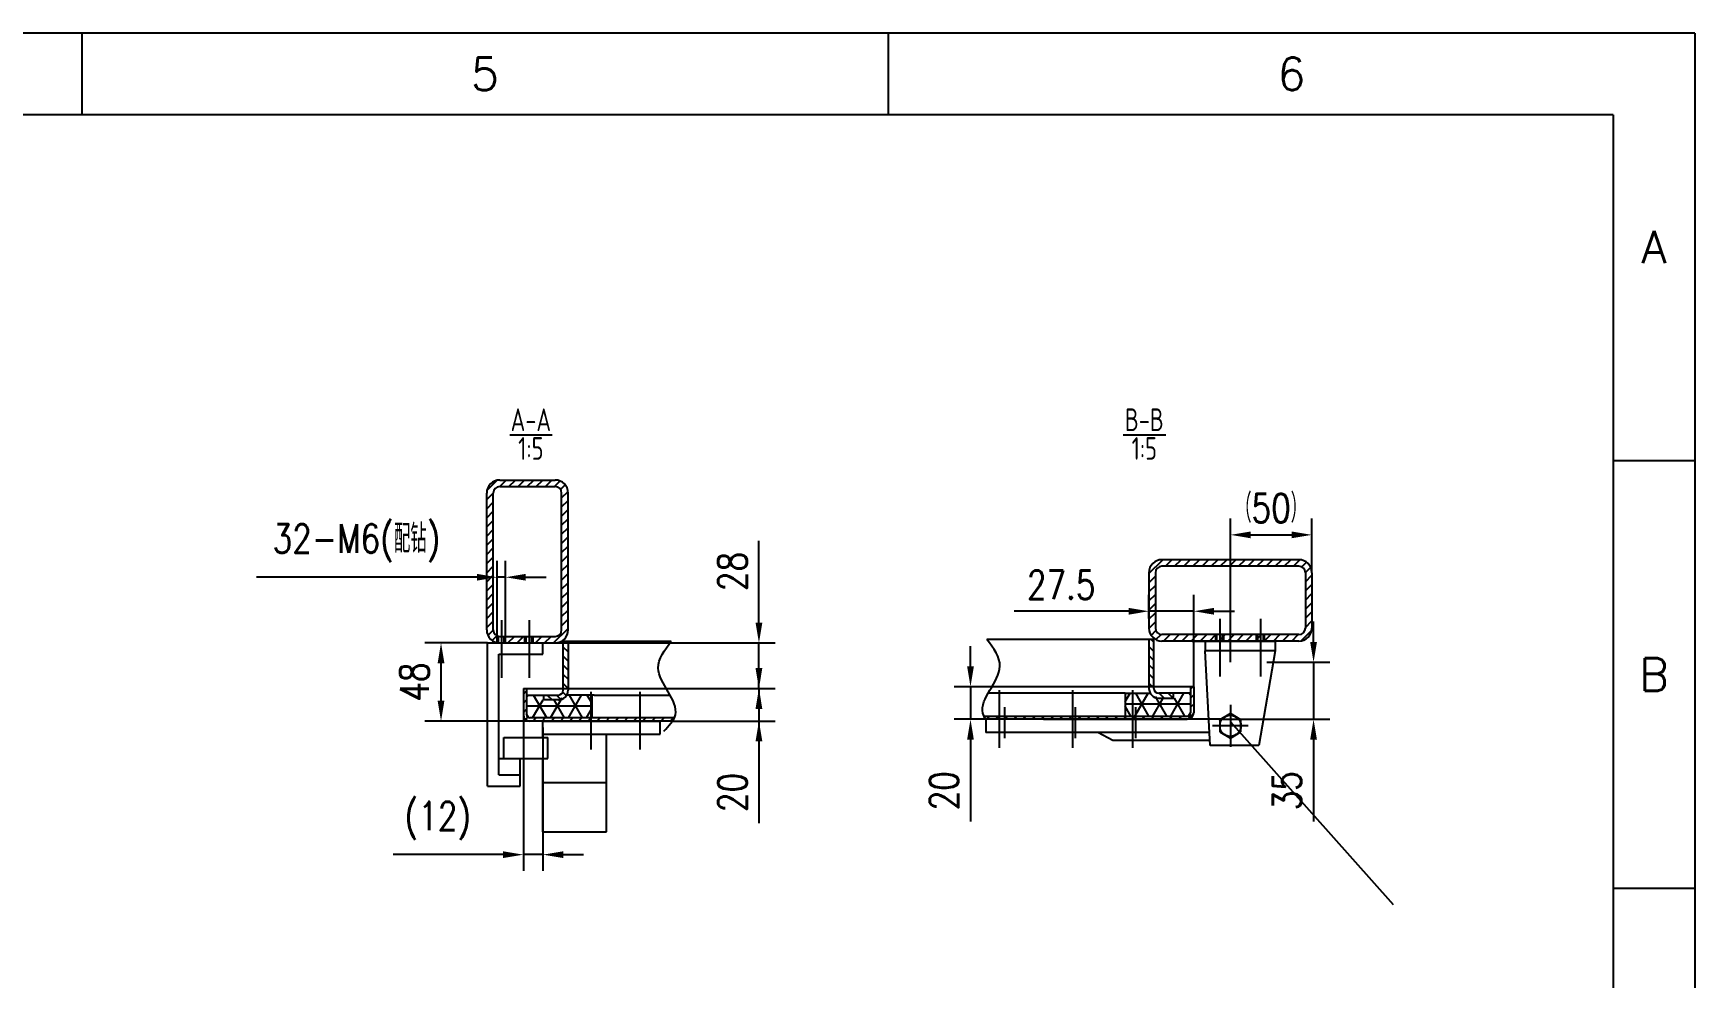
# Model space of a CAD drawing. Header units: inches. Extents: x -500 to 11380, y -200 to 8200.
# Drawn here: x 7301 to 11380, y 5881 to 8200 of the extents above; entities that cross this region are included whole.
import ezdxf
from ezdxf.enums import TextEntityAlignment as Align

# ---------------------------------------------------------------- set-up
doc = ezdxf.new("R2010")
doc.units = ezdxf.units.IN
doc.header["$LTSCALE"] = 200
doc.linetypes.add('CENTER', pattern=[2, 1.25, -0.25, 0.25, -0.25])
doc.linetypes.add('DASHED', pattern=[0.75, 0.5, -0.25])
for name, color, linetype in [('1轮廓实线层', 7, 'Continuous'), ('2细线层', 4, 'Continuous'), ('3中心线层', 1, 'CENTER'), ('4虚线层', 6, 'DASHED'), ('5剖面线层', 2, 'Continuous'), ('6文字层', 3, 'Continuous'), ('7标注层', 4, 'Continuous'), ('图框层', 7, 'Continuous')]:
    doc.layers.add(name, color=color, linetype=linetype)
doc.styles.add('PC_TEXTSTYLE', font='isocp.shx', dxfattribs={"width": 0.8, "bigfont": 'hzfs.shx'})
doc.styles.add('TH_GBDIM', font='romans.shx', dxfattribs={"width": 0.8, "bigfont": 'gbcbig.shx'})
doc.dimstyles.new('TH_GBDIM', dxfattribs={"dimscale": 20, "dimtxt": 3.5, "dimasz": 2.5, "dimexe": 2, "dimexo": 0, "dimgap": 1.5, "dimtad": 1, "dimdec": 1, "dimdsep": 46, "dimtxsty": 'TH_GBDIM', "dimcen": 2.5, "dimclrd": 130, "dimclre": 130, "dimclrt": 3, "dimadec": 0, "dimazin": 2, "dimtfac": 0.714286, "dimtdec": 1, "dimtmove": 0, "dimatfit": 3, "dimfxl": 0, "dimtzin": 0, "dimlwd": -1, "dimlwe": -1, "dimarcsym": 0})

# ---------------------------------------------------------------- blocks, each defined once
blk = doc.blocks.new('*D29')
at = {"layer": '7标注层', "color": 130, "transparency": 16777216}
for p, q in [((9082.6, 6640.9), (9082.6, 6690.9)), ((8602.2, 6590.9), (9122.6, 6590.9)), ((9082.6, 6590.9), (9082.6, 6510.9)), ((8870.2, 6510.9), (9122.6, 6510.9)), ((9082.6, 6460.9), (9082.6, 6260.2))]:
    blk.add_line(p, q, dxfattribs=at)
for points in [[(9074.2, 6640.9), (9090.9, 6640.9), (9082.6, 6590.9)], [(9074.2, 6460.9), (9090.9, 6460.9), (9082.6, 6510.9)]]:
    blk.add_solid(points, dxfattribs=at)
at = {"layer": 'Defpoints', "color": 0, "transparency": 16777216}
for p in [(8602.2, 6590.9), (8870.2, 6510.9), (9082.6, 6510.9)]:
    blk.add_point(p, dxfattribs=at)
at = {"layer": '7标注层', "color": 3, "transparency": 16777216, "insert": (9017.6, 6335.5), "char_height": 70, "attachment_point": 5, "rotation": 90, "style": 'TH_GBDIM'}
blk.add_mtext('20', dxfattribs=at)
blk = doc.blocks.new('*D30')
at = {"layer": '7标注层', "color": 130, "transparency": 16777216}
for p, q in [((9082.6, 6752.9), (9082.6, 6953.5)), ((8582.2, 6702.9), (9122.6, 6702.9)), ((9082.6, 6590.9), (9082.6, 6702.9)), ((8855.1, 6590.9), (9122.6, 6590.9)), ((9082.6, 6540.9), (9082.6, 6490.9))]:
    blk.add_line(p, q, dxfattribs=at)
for points in [[(9074.2, 6752.9), (9090.9, 6752.9), (9082.6, 6702.9)], [(9074.2, 6540.9), (9090.9, 6540.9), (9082.6, 6590.9)]]:
    blk.add_solid(points, dxfattribs=at)
at = {"layer": 'Defpoints', "color": 0, "transparency": 16777216}
for p in [(8582.2, 6702.9), (9082.6, 6702.9), (8855.1, 6590.9)]:
    blk.add_point(p, dxfattribs=at)
at = {"layer": '7标注层', "color": 3, "transparency": 16777216, "insert": (9017.6, 6878.2), "char_height": 70, "attachment_point": 5, "rotation": 90, "style": 'TH_GBDIM'}
blk.add_mtext('28', dxfattribs=at)
blk = doc.blocks.new('*D31')
at = {"layer": '7标注层', "color": 130, "transparency": 16777216}
for p, q in [((8504.2, 6526.9), (8504.2, 6142.9)), ((8552.2, 6495.1), (8552.2, 6142.9)), ((8454.2, 6182.9), (8184.2, 6182.9)), ((8552.2, 6182.9), (8504.2, 6182.9)), ((8602.2, 6182.9), (8652.2, 6182.9))]:
    blk.add_line(p, q, dxfattribs=at)
for points in [[(8454.2, 6191.2), (8454.2, 6174.5), (8504.2, 6182.9)], [(8602.2, 6191.2), (8602.2, 6174.5), (8552.2, 6182.9)]]:
    blk.add_solid(points, dxfattribs=at)
at = {"layer": 'Defpoints', "color": 0, "transparency": 16777216}
for p in [(8504.2, 6526.9), (8552.2, 6495.1), (8504.2, 6182.9)]:
    blk.add_point(p, dxfattribs=at)
at = {"layer": '7标注层', "color": 3, "transparency": 16777216, "insert": (8294.2, 6266.2), "char_height": 70, "attachment_point": 5, "style": 'TH_GBDIM'}
blk.add_mtext('(12)', dxfattribs=at)
blk = doc.blocks.new('*D32')
at = {"layer": '7标注层', "color": 130, "transparency": 16777216}
for p, q in [((8440.2, 6720), (8440.2, 6904.1)), ((8460.2, 6718.9), (8460.2, 6904.1)), ((8390.2, 6864.1), (7849.3, 6864.1)), ((8460.2, 6864.1), (8440.2, 6864.1)), ((8510.2, 6864.1), (8560.2, 6864.1))]:
    blk.add_line(p, q, dxfattribs=at)
for points in [[(8390.2, 6872.4), (8390.2, 6855.8), (8440.2, 6864.1)], [(8510.2, 6872.4), (8510.2, 6855.8), (8460.2, 6864.1)]]:
    blk.add_solid(points, dxfattribs=at)
at = {"layer": 'Defpoints', "color": 0, "transparency": 16777216}
for p in [(8440.2, 6864.1), (8440.2, 6720), (8460.2, 6718.9)]:
    blk.add_point(p, dxfattribs=at)
at = {"layer": '7标注层', "color": 3, "transparency": 16777216, "insert": (8094.8, 6947.4), "char_height": 70, "attachment_point": 5, "style": 'TH_GBDIM'}
blk.add_mtext('32-M6(配钻)', dxfattribs=at)
blk = doc.blocks.new('*D33')
at = {"layer": '7标注层', "color": 130, "transparency": 16777216}
for p, q in [((9601.9, 6645.2), (9601.9, 6695.2)), ((10052, 6595.2), (9561.9, 6595.2)), ((9601.9, 6595.2), (9601.9, 6515.2)), ((9639.4, 6515.2), (9561.9, 6515.2)), ((9601.9, 6465.2), (9601.9, 6264.6))]:
    blk.add_line(p, q, dxfattribs=at)
for points in [[(9593.6, 6645.2), (9610.2, 6645.2), (9601.9, 6595.2)], [(9593.6, 6465.2), (9610.2, 6465.2), (9601.9, 6515.2)]]:
    blk.add_solid(points, dxfattribs=at)
at = {"layer": 'Defpoints', "color": 0, "transparency": 16777216}
for p in [(10052, 6595.2), (9601.9, 6515.2), (9639.4, 6515.2)]:
    blk.add_point(p, dxfattribs=at)
at = {"layer": '7标注层', "color": 3, "transparency": 16777216, "insert": (9536.9, 6339.9), "char_height": 70, "attachment_point": 5, "rotation": 90, "style": 'TH_GBDIM'}
blk.add_mtext('20', dxfattribs=at)
blk = doc.blocks.new('*D34')
at = {"layer": '7标注层', "color": 130, "transparency": 16777216}
for p, q in [((10040, 6762.6), (10040, 6820.6)), ((10150, 6595.2), (10150, 6820.6)), ((9990, 6780.6), (9709.3, 6780.6)), ((10150, 6780.6), (10040, 6780.6)), ((10200, 6780.6), (10250, 6780.6))]:
    blk.add_line(p, q, dxfattribs=at)
for points in [[(9990, 6788.9), (9990, 6772.2), (10040, 6780.6)], [(10200, 6788.9), (10200, 6772.2), (10150, 6780.6)]]:
    blk.add_solid(points, dxfattribs=at)
at = {"layer": 'Defpoints', "color": 0, "transparency": 16777216}
for p in [(10040, 6780.6), (10040, 6762.6), (10150, 6595.2)]:
    blk.add_point(p, dxfattribs=at)
at = {"layer": '7标注层', "color": 3, "transparency": 16777216, "insert": (9824.6, 6845.6), "char_height": 70, "attachment_point": 5, "style": 'TH_GBDIM'}
blk.add_mtext('27.5', dxfattribs=at)
blk = doc.blocks.new('*D35')
at = {"layer": '7标注层', "color": 130, "transparency": 16777216}
for p, q in [((10240, 6655.2), (10240, 7008.2)), ((10440, 6875.2), (10440, 7008.2)), ((10290, 6968.2), (10390, 6968.2))]:
    blk.add_line(p, q, dxfattribs=at)
for points in [[(10290, 6976.5), (10290, 6959.8), (10240, 6968.2)], [(10390, 6976.5), (10390, 6959.8), (10440, 6968.2)]]:
    blk.add_solid(points, dxfattribs=at)
at = {"layer": 'Defpoints', "color": 0, "transparency": 16777216}
for p in [(10440, 6968.2), (10440, 6875.2), (10240, 6655.2)]:
    blk.add_point(p, dxfattribs=at)
at = {"layer": '7标注层', "color": 3, "transparency": 16777216, "insert": (10340, 7033.2), "char_height": 70, "attachment_point": 5, "style": 'TH_GBDIM'}
blk.add_mtext('（50）', dxfattribs=at)
blk = doc.blocks.new('*D36')
at = {"layer": '7标注层', "color": 130, "transparency": 16777216}
for p, q in [((10444.1, 6705.2), (10444.1, 6755.2)), ((10329.8, 6655.2), (10484.1, 6655.2)), ((10444.1, 6655.2), (10444.1, 6515.2)), ((10212, 6515.2), (10484.1, 6515.2)), ((10444.1, 6465.2), (10444.1, 6264.6))]:
    blk.add_line(p, q, dxfattribs=at)
for points in [[(10435.8, 6705.2), (10452.5, 6705.2), (10444.1, 6655.2)], [(10435.8, 6465.2), (10452.5, 6465.2), (10444.1, 6515.2)]]:
    blk.add_solid(points, dxfattribs=at)
at = {"layer": 'Defpoints', "color": 0, "transparency": 16777216}
for p in [(10329.8, 6655.2), (10212, 6515.2), (10444.1, 6515.2)]:
    blk.add_point(p, dxfattribs=at)
at = {"layer": '7标注层', "color": 3, "transparency": 16777216, "insert": (10379.1, 6339.9), "char_height": 70, "attachment_point": 5, "rotation": 90, "style": 'TH_GBDIM'}
blk.add_mtext('35', dxfattribs=at)
blk = doc.blocks.new('*D51')
at = {"layer": '7标注层', "color": 130, "transparency": 16777216}
for p, q in [((8416.2, 6702.9), (8262.1, 6702.9)), ((8302.1, 6560.9), (8302.1, 6652.9)), ((8520.2, 6510.9), (8262.1, 6510.9))]:
    blk.add_line(p, q, dxfattribs=at)
for points in [[(8293.7, 6652.9), (8310.4, 6652.9), (8302.1, 6702.9)], [(8293.7, 6560.9), (8310.4, 6560.9), (8302.1, 6510.9)]]:
    blk.add_solid(points, dxfattribs=at)
at = {"layer": 'Defpoints', "color": 0, "transparency": 16777216}
for p in [(8302.1, 6702.9), (8416.2, 6702.9), (8520.2, 6510.9)]:
    blk.add_point(p, dxfattribs=at)
at = {"layer": '7标注层', "color": 3, "transparency": 16777216, "insert": (8237.1, 6606.9), "char_height": 70, "attachment_point": 5, "rotation": 90, "style": 'TH_GBDIM'}
blk.add_mtext('48', dxfattribs=at)

msp = doc.modelspace()

# ---------------------------------------------------------------- hatches: boundary and pattern name
at = {"layer": '5剖面线层'}
h = msp.add_hatch(dxfattribs=at)
h.set_pattern_fill('ANSI31', color=256, scale=5)
h.set_pattern_definition([(45, (-523.007, 317.845), (-11.22532, 11.22532), [])])
edge = h.paths.add_edge_path()
edge.add_line((8582.2, 7102.88), (8446.2, 7102.88))
edge.add_arc((8446.2, 7070.88), 32, 90, 180)
edge.add_line((8414.2, 7070.88), (8414.2, 6734.88))
edge.add_arc((8446.2, 6734.88), 32, 180, 259.19322)
edge.add_line((8440.2, 6703.44), (8440.2, 6720.04))
edge.add_arc((8446.2, 6734.88), 16, 180, 247.97599, ccw=False)
edge.add_line((8430.2, 6734.88), (8430.2, 7070.88))
edge.add_arc((8446.2, 7070.88), 16, 90, 180, ccw=False)
edge.add_line((8446.2, 7086.88), (8582.2, 7086.88))
edge.add_arc((8582.2, 7070.88), 16, 0, 90, ccw=False)
edge.add_line((8598.2, 7070.88), (8598.2, 6734.88))
edge.add_arc((8582.2, 6734.88), 16, -90, 0, ccw=False)
edge.add_line((8582.2, 6718.88), (8528.2, 6718.88))
edge.add_line((8528.2, 6718.88), (8528.2, 6702.88))
edge.add_line((8528.2, 6702.88), (8550.2, 6702.88))
edge.add_line((8550.2, 6702.88), (8582.2, 6702.88))
edge.add_arc((8582.2, 6734.88), 32, 270, 360)
edge.add_line((8614.2, 6734.88), (8614.2, 7070.88))
edge.add_arc((8582.2, 7070.88), 32, 0, 90)
edge = h.paths.add_edge_path(flags=17)
edge.add_arc((8446.2, 6734.88), 16, 247.97599, 259.19336, ccw=False)
edge.add_line((8440.2, 6720.04), (8440.2, 6703.44))
edge.add_arc((8446.2, 6734.88), 32, 259.19322, 264.62076)
edge.add_line((8443.2, 6703.02), (8443.2, 6719.16))
h.paths.add_polyline_path([(8460.2, 6718.88), (8457.2, 6718.88), (8457.2, 6702.88), (8460.2, 6702.88)], flags=16)
h.paths.add_polyline_path([(8511.2, 6718.88), (8457.2, 6718.88), (8457.2, 6702.88), (8511.2, 6702.88)], flags=17)
h.paths.add_polyline_path([(8528.2, 6718.88), (8525.2, 6718.88), (8525.2, 6702.88), (8528.2, 6702.88)], flags=17)
h = msp.add_hatch(dxfattribs=at)
h.set_pattern_fill('ANSI31', color=256, scale=5)
h.set_pattern_definition([(45, (-354.386, 317.845), (-11.22532, 11.22532), [])])
h.paths.add_polyline_path([(10071.96, 6907.24, 0.4142136), (10039.96, 6875.24), (10039.96, 6739.24, 0.4142136), (10071.96, 6707.24), (10407.96, 6707.24, 0.4142136), (10439.96, 6739.24), (10439.96, 6875.24, 0.4142136), (10407.96, 6907.24)])
h.paths.add_polyline_path([(10407.96, 6891.24, -0.4142136), (10423.96, 6875.24), (10423.96, 6739.24, -0.4142136), (10407.96, 6723.24), (10071.96, 6723.24, -0.4142136), (10055.96, 6739.24), (10055.96, 6875.24, -0.4142136), (10071.96, 6891.24)], flags=16)
h = msp.add_hatch(dxfattribs=at)
h.set_pattern_fill('ANSI31', color=256, scale=5, angle=90)
h.set_pattern_definition([(135, (-221.964, 317.845), (-11.22532, -11.22532), [])])
h.paths.add_polyline_path([(8614.2, 6706.88), (8602.2, 6706.88), (8602.2, 6590.88), (8614.2, 6590.88)])
h.paths.add_polyline_path([(8614.2, 6586.88), (8614.2, 6590.88), (8602.2, 6590.88), (8602.2, 6586.87, -0.4142136), (8590.2, 6574.87), (8554.2, 6574.87), (8554.2, 6562.88), (8590.2, 6562.88, 0.4142136)])
h = msp.add_hatch(dxfattribs=at)
h.set_pattern_fill('ANSI31', color=256, scale=5, angle=90)
h.set_pattern_definition([(135, (-354.386, 317.845), (-11.22532, -11.22532), [])])
h.paths.add_polyline_path([(10051.96, 6711.24), (10039.96, 6711.24), (10039.96, 6591.24, 0.4142136), (10063.96, 6567.24), (10099.96, 6567.24), (10099.96, 6579.24), (10063.96, 6579.24, -0.4142136), (10051.96, 6591.24)])
h = msp.add_hatch(dxfattribs=at)
h.set_pattern_fill('ANSI31', color=256, scale=5)
h.set_pattern_definition([(45, (6641.549, 4624.747), (-11.22532, 11.22532), [])])
h.paths.add_polyline_path([(8640.97, 6518.88), (8520.2, 6518.88, -0.4142136), (8512.2, 6526.88), (8512.2, 6590.88), (8504.2, 6590.88), (8504.2, 6526.88, 0.4142136), (8520.2, 6510.88), (8640.97, 6510.88)])
h.paths.add_polyline_path([(8758.75, 6518.88), (8640.97, 6518.88), (8640.97, 6510.88), (8758.75, 6510.88)])
edge = h.paths.add_edge_path()
edge.add_spline(control_points=[(8870.18, 6510.88), (8871.96, 6513.51), (8873.51, 6516.18), (8874.76, 6518.88)], knot_values=[30.470524, 30.470524, 30.470524, 30.470524, 40.1509481, 40.1509481, 40.1509481, 40.1509481], degree=3, periodic=0)
edge.add_line((8874.76, 6518.88), (8758.75, 6518.88))
edge.add_line((8758.75, 6518.88), (8758.75, 6510.88))
edge.add_line((8758.75, 6510.88), (8870.18, 6510.88))
h = msp.add_hatch(dxfattribs=at)
h.set_pattern_fill('NET3', color=256, scale=12)
h.set_pattern_definition([(0, (-122.58, -156.895), (0, 38.1), []), (60, (-122.58, -156.895), (-32.99557, 19.05), []), (120, (-122.58, -156.895), (-32.99557, -19.05), [])])
edge = h.paths.add_edge_path()
edge.add_line((8672.2, 6574.88), (8605.21, 6574.88))
edge.add_arc((8584.42, 6586.88), 24, 270, 330, ccw=False)
edge.add_line((8584.42, 6562.88), (8548.42, 6562.88))
edge.add_line((8548.42, 6562.88), (8548.42, 6574.87))
edge.add_line((8548.42, 6574.87), (8512.2, 6574.87))
edge.add_line((8512.2, 6574.87), (8512.2, 6526.88))
edge.add_arc((8520.2, 6526.88), 8, 180, 270)
edge.add_line((8520.2, 6518.88), (8672.2, 6518.88))
edge.add_line((8672.2, 6518.88), (8672.2, 6574.88))
h = msp.add_hatch(dxfattribs=at)
h.set_pattern_fill('ANSI31', color=256, scale=5)
h.set_pattern_definition([(45, (7084.927, 4565.316), (-11.22532, 11.22532), [])])
h.paths.add_polyline_path([(10149.96, 6595.24), (10141.96, 6595.24), (10141.96, 6531.24, -0.4142136), (10133.96, 6523.24), (10007.96, 6523.24), (10007.96, 6515.24), (10128.18, 6515.24), (10133.96, 6515.24, 0.4142136), (10149.96, 6531.24)])
h.paths.add_polyline_path([(10007.96, 6523.24), (9859.96, 6523.24), (9859.96, 6515.24), (10007.96, 6515.24)])
h.paths.add_polyline_path([(9859.96, 6523.24), (9685.96, 6523.24), (9685.96, 6515.24), (9859.96, 6515.24)])
edge = h.paths.add_edge_path()
edge.add_line((9685.96, 6523.24), (9634.83, 6523.24))
edge.add_spline(control_points=[(9634.83, 6523.24), (9636.09, 6520.54), (9637.64, 6517.88), (9639.41, 6515.24)], knot_values=[30.4706526, 30.4706526, 30.4706526, 30.4706526, 40.1510361, 40.1510361, 40.1510361, 40.1510361], degree=3, periodic=0)
edge.add_line((9639.41, 6515.24), (9685.96, 6515.24))
edge.add_line((9685.96, 6515.24), (9685.96, 6523.24))
h = msp.add_hatch(dxfattribs=at)
h.set_pattern_fill('NET3', color=256, scale=12)
h.set_pattern_definition([(0, (871.883, -152.527), (0, 38.1), []), (60, (871.883, -152.527), (-32.99557, 19.05), []), (120, (871.883, -152.527), (-32.99557, -19.05), [])])
edge = h.paths.add_edge_path()
edge.add_line((9981.96, 6579.24), (10048.95, 6579.24))
edge.add_arc((10069.73, 6591.24), 24, 210, 270)
edge.add_line((10069.73, 6567.24), (10105.73, 6567.24))
edge.add_line((10105.73, 6567.24), (10105.73, 6579.24))
edge.add_line((10105.73, 6579.24), (10141.96, 6579.24))
edge.add_line((10141.96, 6579.24), (10141.96, 6531.24))
edge.add_arc((10133.96, 6531.24), 8, 270, 360, ccw=False)
edge.add_line((10133.96, 6523.24), (9981.96, 6523.24))
edge.add_line((9981.96, 6523.24), (9981.96, 6579.24))

# ---------------------------------------------------------------- linework, layer by layer
at = {"layer": '1轮廓实线层'}
for p, q in [((8470.85, 7213.94), (8575.03, 7213.94)), ((9976.94, 7213.94), (10081.13, 7213.94)), ((8446.2, 7102.88), (8582.2, 7102.88)), ((8414.2, 6734.88), (8414.2, 7070.88)), ((8430.2, 6734.88), (8430.2, 7070.88)), ((8446.2, 7086.88), (8582.2, 7086.88)), ((8598.2, 6734.88), (8598.2, 7070.88)), ((8614.2, 6734.88), (8614.2, 7070.88)), ((10407.96, 6907.24), (10071.96, 6907.24)), ((10039.96, 6875.24), (10039.96, 6739.24)), ((10055.96, 6875.24), (10055.96, 6739.24)), ((10407.96, 6891.24), (10071.96, 6891.24)), ((10423.96, 6875.24), (10423.96, 6739.24)), ((10439.96, 6875.24), (10439.96, 6739.24)), ((8416.2, 6702.88), (8552.2, 6702.88)), ((8416.2, 6350.88), (8416.2, 6702.88)), ((8443.2, 6703.02), (8443.2, 6719.16)), ((8446.2, 6718.88), (8582.2, 6718.88)), ((8446.2, 6702.88), (8582.2, 6702.88)), ((8457.2, 6702.88), (8457.2, 6718.88)), ((8511.2, 6702.88), (8511.2, 6718.88)), ((8525.2, 6702.88), (8525.2, 6718.88)), ((8552.2, 6674.88), (8552.2, 6702.88)), ((8602.2, 6586.87), (8602.2, 6706.88)), ((8602.2, 6706.88), (8867.43, 6706.88)), ((8614.2, 6706.88), (8614.2, 6586.88)), ((10051.96, 6711.24), (9642.17, 6711.24)), ((10039.96, 6711.24), (10039.96, 6591.24)), ((10051.96, 6591.24), (10051.96, 6711.24)), ((10407.96, 6723.24), (10071.96, 6723.24)), ((10407.96, 6707.24), (10071.96, 6707.24)), ((10146.18, 6707.24), (10350.18, 6707.24)), ((10177.96, 6707.24), (10177.96, 6683.24)), ((10349.96, 6707.24), (10177.96, 6707.24)), ((10206.96, 6707.24), (10206.96, 6723.24)), ((10220.96, 6707.24), (10220.96, 6723.24)), ((10306.96, 6707.24), (10306.96, 6723.24)), ((10320.96, 6707.24), (10320.96, 6723.24)), ((10349.96, 6707.24), (10349.96, 6683.24)), ((8444.2, 6674.88), (8552.2, 6674.88)), ((8444.2, 6378.88), (8444.2, 6674.88)), ((10349.96, 6683.24), (10177.96, 6683.24)), ((10189.96, 6451.24), (10177.96, 6683.24)), ((10349.96, 6683.24), (10309.96, 6451.24)), ((8504.2, 6590.88), (8602.2, 6590.88)), ((8512.2, 6574.87), (8554.09, 6574.87)), ((8554.2, 6562.88), (8554.2, 6574.87)), ((8554.2, 6574.87), (8590.2, 6574.87)), ((8614.2, 6590.88), (8855.1, 6590.88)), ((8677.98, 6574.88), (8864.35, 6574.88)), ((9981.96, 6579.24), (9645.24, 6579.24)), ((10039.96, 6595.24), (9654.49, 6595.24)), ((10149.96, 6595.24), (10051.96, 6595.24)), ((10099.96, 6579.24), (10063.96, 6579.24)), ((10063.96, 6567.24), (10099.96, 6567.24)), ((10141.96, 6579.24), (10099.96, 6579.24)), ((10099.96, 6567.24), (10099.96, 6579.24)), ((8590.2, 6562.88), (8554.2, 6562.88)), ((10239.96, 6529.27), (10213.96, 6514.25)), ((10265.96, 6514.25), (10239.96, 6529.27)), ((8552.2, 6510.88), (8840.2, 6510.88)), ((8552.2, 6470.88), (8552.2, 6510.88)), ((8840.2, 6478.88), (8840.2, 6510.88)), ((10000.57, 6515.24), (9639.41, 6515.24)), ((10187.06, 6515.24), (9639.96, 6515.24)), ((9639.96, 6515.24), (9639.96, 6483.24)), ((10021.39, 6515.24), (10000.57, 6515.24)), ((10219.52, 6515.24), (10151.53, 6515.24)), ((10213.96, 6514.25), (10213.96, 6484.23)), ((10265.96, 6484.23), (10265.96, 6514.25)), ((8456.2, 6470.88), (8564.2, 6470.88)), ((8456.2, 6418.88), (8456.2, 6470.88)), ((8552.2, 6478.88), (8840.2, 6478.88)), ((8564.2, 6418.88), (8564.2, 6470.88)), ((8708.2, 6238.88), (8708.2, 6478.88)), ((10188.71, 6483.24), (9639.96, 6483.24)), ((9951.19, 6463.24), (9914.33, 6483.24)), ((10188.71, 6463.24), (9951.19, 6463.24)), ((10309.96, 6451.24), (10189.96, 6451.24)), ((10213.96, 6484.23), (10239.96, 6469.22)), ((10239.96, 6469.22), (10265.96, 6484.23)), ((10239.96, 6469.22), (10265.96, 6484.23)), ((8444.2, 6418.88), (8496.2, 6418.88)), ((8496.2, 6350.88), (8496.2, 6418.88)), ((8496.2, 6418.88), (8564.2, 6418.88)), ((8552.2, 6238.88), (8552.2, 6418.88)), ((8444.2, 6378.88), (8496.2, 6378.88)), ((8416.2, 6350.88), (8496.2, 6350.88)), ((8708.2, 6358.88), (8552.2, 6358.88)), ((8552.2, 6238.88), (8708.2, 6238.88))]:
    msp.add_line(p, q, dxfattribs=at)
at = {"layer": '1轮廓实线层', "color": 0}
for p, q in [((8504.2, 6590.88), (8504.2, 6526.88)), ((8512.2, 6590.88), (8512.2, 6526.88)), ((8677.98, 6574.88), (8610.98, 6574.88)), ((8672.2, 6574.88), (8672.2, 6518.88)), ((9981.96, 6579.24), (10043.17, 6579.24)), ((9981.96, 6579.24), (9981.96, 6523.24)), ((10141.96, 6595.24), (10141.96, 6531.24)), ((10149.96, 6595.24), (10149.96, 6531.24)), ((8874.76, 6518.88), (8520.2, 6518.88)), ((8870.18, 6510.88), (8520.2, 6510.88)), ((9634.83, 6523.24), (10133.96, 6523.24)), ((9781.37, 6515.24), (10133.96, 6515.24))]:
    msp.add_line(p, q, dxfattribs=at)
at = {"layer": '1轮廓实线层'}
msp.add_circle((10239.96, 6499.24), 26, dxfattribs=at)
for centre, radius, start, end in [((8446.2, 7070.88), 32, 90, 180), ((8582.2, 7070.88), 32, 0, 90), ((8446.2, 7070.88), 16, 90, 180), ((8582.2, 7070.88), 16, 0, 90), ((10071.96, 6875.24), 32, 90, 180), ((10407.96, 6875.24), 32, 0, 90), ((10071.96, 6875.24), 16, 90, 180), ((10407.96, 6875.24), 16, 0, 90), ((8446.2, 6734.88), 32, 180, 270), ((8446.2, 6734.88), 16, 180, 270), ((8582.2, 6734.88), 32, 270, 0), ((8582.2, 6734.88), 16, 270, 0), ((10071.96, 6739.24), 32, 180, 270), ((10071.96, 6739.24), 16, 180, 270), ((10407.96, 6739.24), 32, 270, 0), ((10407.96, 6739.24), 16, 270, 0), ((8590.2, 6586.88), 24, 270, 0), ((8590.2, 6586.87), 12, 270, 0), ((10063.96, 6591.24), 24, 180, 270), ((10063.96, 6591.24), 12, 180, 270)]:
    msp.add_arc(centre, radius, start, end, dxfattribs=at)
at = {"layer": '1轮廓实线层', "color": 0}
for centre, radius, start, end in [((8520.2, 6526.88), 16, 180, 270), ((8520.2, 6526.88), 8, 180, 270), ((10133.96, 6531.24), 16, 270, 0), ((10133.96, 6531.24), 8, 270, 0)]:
    msp.add_arc(centre, radius, start, end, dxfattribs=at)
at = {"layer": '2细线层'}
for p, q in [((11380, 8200), (-500, 8200)), ((7420, 8200), (7420, 8000)), ((9400, 8200), (9400, 8000)), ((11380, 8200), (11380, -200)), ((11380, 7150), (11180, 7150)), ((8440.2, 6703.44), (8440.2, 6720.04)), ((8460.2, 6702.88), (8460.2, 6718.88)), ((8508.2, 6702.88), (8508.2, 6718.88)), ((8528.2, 6702.88), (8528.2, 6718.88)), ((10203.96, 6707.24), (10203.96, 6723.24)), ((10223.96, 6707.24), (10223.96, 6723.24)), ((10303.96, 6707.24), (10303.96, 6723.24)), ((10323.96, 6707.24), (10323.96, 6723.24)), ((10239.96, 6509.24), (10639.88, 6060.78)), ((11380, 6100), (11180, 6100))]:
    msp.add_line(p, q, dxfattribs=at)
msp.add_spline([(8848.97, 6486.5), (8877.38, 6526.25), (8835.37, 6641.15), (8867.43, 6706.88)], degree=3, dxfattribs=at)
msp.add_open_spline([(9639.96, 6514.45), (9636.32, 6519.71), (9616.05, 6559), (9702.38, 6632.39), (9658.56, 6689.78), (9642.17, 6711.24)], degree=3, knots=[29.497311, 29.497311, 29.497311, 29.497311, 48.8603883, 171.212278, 244.3199895, 244.3199895, 244.3199895, 244.3199895], dxfattribs=at)
at = {"layer": '3中心线层'}
for p, q in [((8450.2, 6758.32), (8450.2, 6616.97)), ((8518.2, 6758.32), (8518.2, 6616.97)), ((10213.96, 6761.89), (10213.96, 6620.55)), ((10313.96, 6761.89), (10313.96, 6620.55)), ((8670.2, 6582.55), (8670.2, 6441.2)), ((8790.2, 6582.55), (8790.2, 6441.2)), ((9671.96, 6586.92), (9671.96, 6445.57)), ((9851.96, 6586.92), (9851.96, 6445.57)), ((9999.96, 6586.92), (9999.96, 6445.57)), ((9685.96, 6469.24), (9685.96, 6545.24)), ((9859.96, 6469.24), (9859.96, 6545.24)), ((10007.96, 6469.24), (10007.96, 6545.24)), ((10239.96, 6550.79), (10239.96, 6447.7)), ((10283.96, 6499.24), (10195.96, 6499.24))]:
    msp.add_line(p, q, dxfattribs=at)
at = {"layer": '4虚线层'}
msp.add_line((8602.2, 6590.88), (8614.2, 6590.88), dxfattribs=at)
at = {"layer": '图框层'}
for q in [(0, 8000), (11180, 0)]:
    msp.add_line((11180, 8000), q, dxfattribs=at)

# ---------------------------------------------------------------- texts
at = {"layer": '6文字层', "style": 'TH_GBDIM'}
for s, p in [('5', (8410, 8100)), ('6', (10390, 8100)), ('A', (11280, 7675)), ('B', (11280, 6625))]:
    msp.add_text(s, height=80, dxfattribs=at).set_placement(p, align=Align.MIDDLE)
at = {"layer": '6文字层', "char_height": 55.676, "attachment_point": 2, "style": 'PC_TEXTSTYLE'}
for s, insert in [('A-A', (8522.62, 7278.75)), ('B-B', (10028.72, 7278.75)), ('1:5', (8522.62, 7208.26)), ('1:5', (10028.72, 7208.26))]:
    msp.add_mtext(s, dxfattribs=dict(at, insert=insert))

# ---------------------------------------------------------------- dimensions: what is measured, and where the dimension line sits
at = {"layer": '7标注层'}
for base, p1, p2, text, picture, middle in [((10439.96, 6968.17), (10239.96, 6655.24), (10439.96, 6875.24), '（<>）', '*D35', (10339.96, 7033.17)), ((8504.2, 6182.86), (8552.2, 6495.05), (8504.2, 6526.88), '(<>)', '*D31', (8294.2, 6266.2))]:
    dim = msp.add_linear_dim(base=base, p1=p1, p2=p2, text=text, dimstyle='TH_GBDIM', override={"dimlfac": 0.25}, dxfattribs=at)
    dim.commit()
    dim.dimension.update_dxf_attribs({"geometry": picture, "text_midpoint": middle})
dim = msp.add_linear_dim(base=(8440.2, 6864.09), p1=(8460.2, 6718.88), p2=(8440.2, 6720.04), text='32-M6(配钻)', dimstyle='TH_GBDIM', dxfattribs=at)
dim.commit()
dim.dimension.update_dxf_attribs({"geometry": '*D32', "text_midpoint": (8094.77, 6947.42)})
dim = msp.add_linear_dim(base=(9082.57, 6702.88), p1=(8855.1, 6590.88), p2=(8582.2, 6702.88), angle=90, dimstyle='TH_GBDIM', override={"dimlfac": 0.25}, dxfattribs=at)
dim.commit()
dim.dimension.update_dxf_attribs({"geometry": '*D30', "text_midpoint": (9082.57, 6878.21), "dimtype": 160})
dim = msp.add_linear_dim(base=(10039.96, 6780.58), p1=(10149.96, 6595.24), p2=(10039.96, 6762.65), dimstyle='TH_GBDIM', override={"dimlfac": 0.25}, dxfattribs=at)
dim.commit()
dim.dimension.update_dxf_attribs({"geometry": '*D34', "text_midpoint": (9824.62, 6845.58)})
for base, p1, p2, picture, middle in [((10444.13, 6515.24), (10329.78, 6655.24), (10211.97, 6515.24), '*D36', (10379.13, 6339.91)), ((8302.07, 6702.88), (8520.2, 6510.88), (8416.2, 6702.88), '*D51', (8237.07, 6606.88)), ((9082.57, 6510.88), (8602.2, 6590.88), (8870.18, 6510.88), '*D29', (9017.57, 6335.54)), ((9601.9, 6515.24), (10051.96, 6595.24), (9639.41, 6515.24), '*D33', (9536.9, 6339.91))]:
    dim = msp.add_linear_dim(base=base, p1=p1, p2=p2, angle=90, dimstyle='TH_GBDIM', override={"dimlfac": 0.25}, dxfattribs=at)
    dim.commit()
    dim.dimension.update_dxf_attribs({"geometry": picture, "text_midpoint": middle})

doc.saveas('drawing.dxf')
